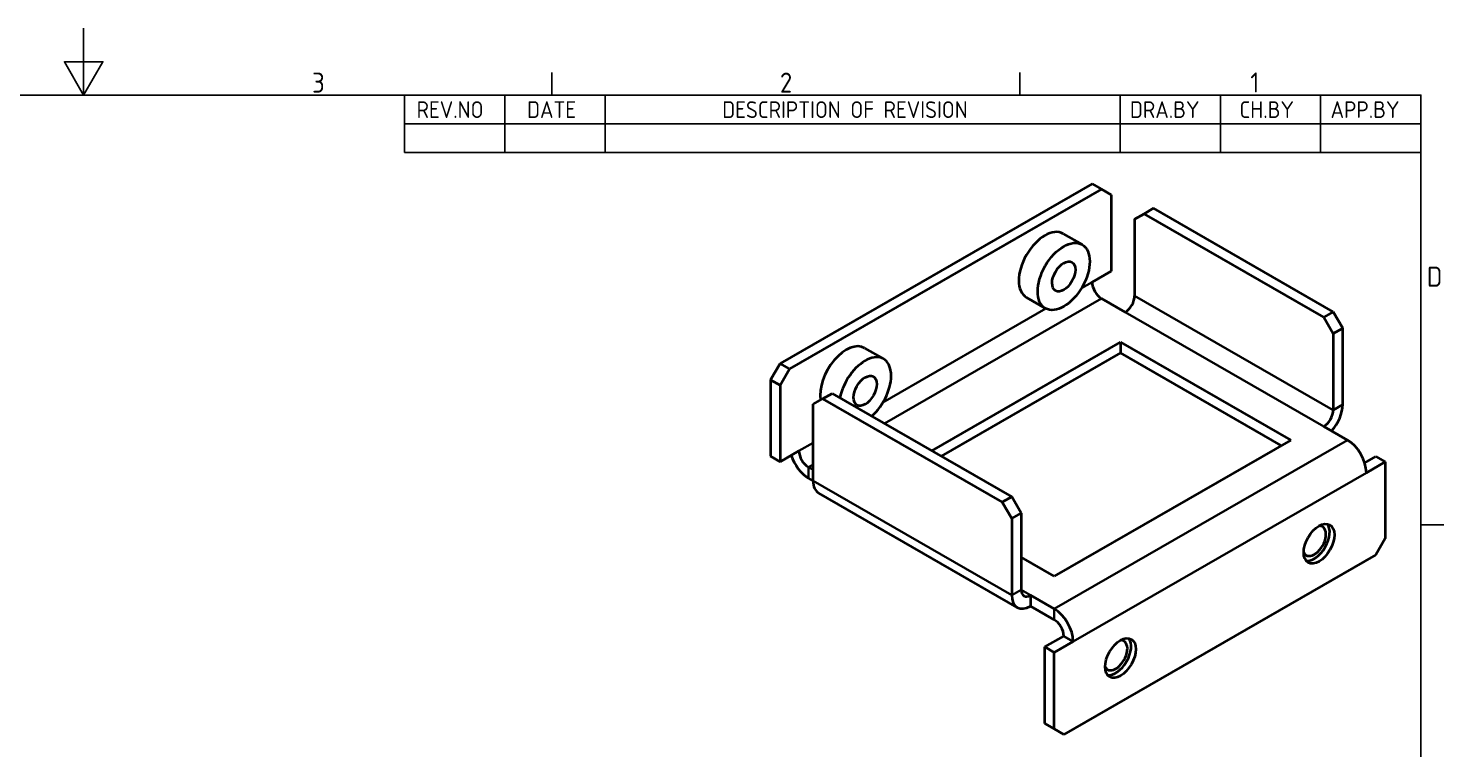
# Model space of a CAD drawing. Header units: millimetres. Extents: x 0 to 420, y 0 to 297.
# Drawn here: x 201.7 to 413.4, y 189.2 to 297 of the extents above; entities that cross this region are included whole.
import ezdxf

# ---------------------------------------------------------------- set-up
doc = ezdxf.new("R2010")
doc.units = ezdxf.units.MM
doc.layers.get('0').update_dxf_attribs({"color": 3, "lineweight": 25})
for name, color, linetype, lineweight in [('가시적인 것(ISO)', 3, 'Continuous', 40), ('가시적인 좁은 것(ISO)', 3, 'Continuous', 35), ('경계(ISO)', 7, 'Continuous', 25), ('기호(ISO)', 5, 'Continuous', 25)]:
    doc.layers.add(name, color=color, linetype=linetype, lineweight=lineweight)
doc.styles.add('ISO ProportionalPSTEK', font='isocp.shx')
doc.styles.add('문자 텍스트_PSTEK_POSCO', font='isocp.shx')

# ---------------------------------------------------------------- blocks, each defined once
blk = doc.blocks.new('경계 Default Border')
at = {"layer": '경계(ISO)'}
for p, q in [((280, 287.0000076293945), (280, 290.4000091552734)), ((350, 287.0000076293945), (350, 290.4000091552734)), ((410, 222.7499961853027), (413.4000015258789, 222.7499961853027))]:
    blk.add_line(p, q, dxfattribs=at)
at = {"layer": '경계(ISO)', "flags": 128}
for points in [[(210, 297.0000076293945), (210, 287.0000076293945), (207.1132469177246, 292.0000076293945), (212.8867530822754, 292.0000076293945), (210, 287.0000076293945)], [(10, 10), (10, 287.0000076293945), (410, 287.0000076293945), (410, 10), (10, 10)]]:
    blk.add_lwpolyline(points, dxfattribs=at)
at = {"layer": '경계(ISO)', "color": 2, "char_height": 3.00000011920929, "attachment_point": 7, "style": '문자 텍스트_PSTEK_POSCO'}
for s, insert in [('3', (244.1685395229535, 287.3713945155963)), ('2', (314.127739416884, 287.3713945155963)), ('1', (384.4860661041481, 287.4)), ('D', (410.878270202895, 258.3463944559917))]:
    blk.add_mtext(s, dxfattribs=dict(at, insert=insert))
blk = doc.blocks.new('리비전 내역')
at = {"layer": '기호(ISO)'}
for p, q in [((258, 287.0000076293945), (410, 287.0000076293945)), ((258, 287.0000076293945), (258, 282.7200076293945)), ((273, 287.0000076293945), (273, 282.7200076293945)), ((288, 287.0000076293945), (288, 282.7200076293945)), ((365, 287.0000076293945), (365, 282.7200076293945)), ((380, 287.0000076293945), (380, 282.7200076293945)), ((395, 287.0000076293945), (395, 282.7200076293945)), ((410, 287.0000076293945), (410, 282.7200076293945)), ((258, 282.7200076293945), (410, 282.7200076293945)), ((258, 282.7200076293945), (258, 278.4400076293945)), ((273, 282.7200076293945), (273, 278.4400076293945)), ((288, 282.7200076293945), (288, 278.4400076293945)), ((365, 282.7200076293945), (365, 278.4400076293945)), ((380, 282.7200076293945), (380, 278.4400076293945)), ((395, 282.7200076293945), (395, 278.4400076293945)), ((410, 282.7200076293945), (410, 278.4400076293945)), ((258, 278.4400076293945), (410, 278.4400076293945))]:
    blk.add_line(p, q, dxfattribs=at)
at = {"layer": '기호(ISO)', "color": 2, "char_height": 2.5, "attachment_point": 7, "style": 'ISO ProportionalPSTEK'}
for s, insert in [('REV.NO', (259.7871163682308, 283.5831900503393)), ('DATE', (276.3142317728366, 283.5831900503393)), ('DESCRIPTION OF REVISION', (305.5070204333629, 283.5831900503393)), ('DRA.BY', (366.4757339553204, 283.5831900503393)), ('CH.BY', (382.8642915086117, 283.5831900503393)), ('APP.BY', (396.4777339604404, 283.5831900503393))]:
    blk.add_mtext(s, dxfattribs=dict(at, insert=insert))

msp = doc.modelspace()

# ---------------------------------------------------------------- linework, layer by layer
at = {"layer": '가시적인 것(ISO)'}
for p, q in [((360.8196201296147, 273.7474130478001), (314.1505725713096, 246.872495937518)), ((360.8196201296147, 273.7474130478001), (362.2338336919881, 272.9330216202155)), ((362.2338336919881, 272.9330216202155), (315.5647861336829, 246.0581045099335)), ((362.2338336919881, 272.9330216202155), (363.6480472543605, 272.1123187981145)), ((363.6480472543605, 272.1123187981145), (363.6480472543576, 260.6666590503173)), ((367.1835811602941, 268.4475573739842), (368.5977947226678, 269.268260196085)), ((368.5977947226678, 269.268260196085), (370.0120082850407, 270.0826516236693)), ((395.4678524077607, 253.7948230719786), (368.5977947226678, 269.268260196085)), ((396.8820659701336, 254.6092144995629), (370.0120082850407, 270.0826516236693)), ((367.1835811602941, 268.4475573739842), (367.1835811602912, 257.001897626187)), ((356.4932294814621, 266.2725049547676), (359.3216566062086, 264.6437220995984)), ((360.8196201296117, 259.0378761951486), (363.6480472543576, 260.6666590503173)), ((351.0038751540361, 256.7400871571693), (353.8323022787827, 255.1113043020001)), ((365.7693675979178, 254.5524119489174), (362.2338336919846, 256.5883905178787)), ((396.8820659701336, 254.6092144995629), (395.4678524077607, 253.7948230719786)), ((398.2962795325064, 252.159728822293), (396.8820659701336, 254.6092144995629)), ((395.4678524077607, 253.7948230719786), (396.8820659701336, 251.3453373947087)), ((396.8820659701336, 251.3453373947087), (398.2962795325064, 252.159728822293)), ((398.2962795325035, 240.7140690744957), (398.2962795325064, 252.159728822293)), ((336.8273091806984, 233.8138318208432), (365.0622608167325, 250.073259097203)), ((365.0622608167325, 250.073259097203), (390.5181049394519, 235.4142134006812)), ((365.0622608167325, 250.073259097203), (365.0622608167321, 248.4381648475177)), ((396.8820659701336, 251.3453373947087), (396.8820659701306, 239.8996776469114)), ((326.7947446716315, 249.1702849754972), (329.6231717963781, 247.5415021203281)), ((365.0622608167321, 248.4381648475177), (338.2470026998956, 232.9962846960007)), ((389.0984114202542, 234.5966662758384), (365.0622608167321, 248.4381648475177)), ((314.1505725713096, 246.872495937518), (312.7363590089363, 244.4230102602484)), ((315.5647861336829, 246.0581045099335), (314.1505725713096, 246.872495937518)), ((314.1505725713096, 243.6086188326638), (315.5647861336829, 246.0581045099335)), ((312.7363590089363, 244.4230102602484), (314.1505725713096, 243.6086188326638)), ((312.7363590089363, 244.4230102602484), (312.7363590089333, 232.9773505124512)), ((314.1505725713096, 243.6086188326638), (314.1505725713066, 232.1629590848666)), ((319.100320039616, 240.7582488361179), (320.5145336019897, 241.5789516582187)), ((320.5145336019897, 241.5789516582187), (321.9287471643627, 242.393343085803)), ((320.5145336019897, 241.5789516582187), (347.3845912870826, 226.1055145341122)), ((321.9287471643627, 242.393343085803), (348.7988048494555, 226.9199059616965)), ((319.1003200396131, 229.3125890883206), (319.100320039616, 240.7582488361179)), ((399.0033863136906, 235.4142134006804), (395.4678524077573, 237.4501919696418)), ((390.5181049394519, 235.4142134006812), (355.1627658801299, 215.0544277110736)), ((312.7363590089333, 232.9773505124512), (314.1505725713066, 232.1629590848666)), ((314.1505725713066, 232.1629590848666), (316.9789996960523, 233.7917419400352)), ((401.5827189865325, 232.0005809465305), (403.246027000809, 232.9584163288939)), ((403.246027000809, 232.9584163288939), (404.6602405631822, 232.1440249013094)), ((318.3932132584252, 231.3422562627653), (319.1003200396135, 230.935060548972)), ((404.6602405631822, 232.1440249013094), (401.8318134384364, 230.5152420461407)), ((404.6602405631822, 232.1440249013094), (404.6602405631793, 220.6983651535121)), ((319.100341191856, 229.2999541185202), (318.3932132584248, 229.70716201308)), ((349.6311031278616, 210.3728182196325), (319.9326183180221, 227.4750381989081)), ((348.7988048494555, 226.9199059616965), (347.3845912870826, 226.1055145341122)), ((350.2130184118283, 224.4704202844267), (348.7988048494555, 226.9199059616965)), ((347.3845912870826, 226.1055145341122), (348.7988048494555, 223.6560288568424)), ((348.7988048494555, 223.6560288568424), (350.2130184118283, 224.4704202844267)), ((350.2130184118283, 224.4704202844267), (350.2130184118254, 213.0247605366294)), ((348.7988048494555, 223.6560288568424), (348.7988048494526, 212.2103691090451)), ((404.6602405631793, 220.6983651535121), (403.246027000806, 218.2488794762425)), ((403.246027000806, 218.2488794762425), (356.5769794425008, 191.3739623659605)), ((355.1627658801299, 215.0544277110736), (350.2130184118267, 217.9047977076175)), ((351.6272319741979, 212.2040577145284), (351.6272319741975, 210.5689634648431)), ((351.6272319741979, 212.2040577145284), (355.1627658801311, 210.168079145567)), ((355.1627658801307, 208.5329848958817), (351.6272319741975, 210.5689634648431)), ((353.748552317758, 204.4547163634433), (356.5769794425036, 206.0834992186119)), ((357.9911930048769, 205.2691077910273), (356.5769794425036, 206.0834992186119)), ((355.1627658801312, 203.6403249358588), (353.748552317758, 204.4547163634433)), ((353.748552317755, 193.009056615646), (353.748552317758, 204.4547163634433)), ((357.9911930048769, 205.2691077910273), (355.1627658801312, 203.6403249358588)), ((355.1627658801283, 192.1946651880615), (355.1627658801312, 203.6403249358588)), ((355.1627658801283, 192.1946651880615), (353.748552317755, 193.009056615646)), ((353.748552317755, 193.009056615646), (355.1627658801275, 192.188353793545)), ((356.5769794425008, 191.3739623659605), (355.1627658801283, 192.1946651880615)), ((355.1627658801275, 192.188353793545), (356.5769794425008, 191.3739623659605))]:
    msp.add_line(p, q, dxfattribs=at)
for centre, major_axis, ratio, start_param, end_param in [((353.7485523177491, 261.5062960559684), (-2.744677163713004, -4.766208898799163), 0.5780931159156389, 3.141592653589804, 6.283185307179597), ((362.233833691985, 258.2234847675641), (-0.9980644231682572, 1.733166872290661), 0.5780931159159814, 0.7873318718207143, 2.358128198615596), ((365.7693675979183, 256.1875061986027), (-0.9980644231684669, -1.733166872290544), 0.5780931159156389, 0.7834644549743359, 2.354260781769254), ((324.0500675079185, 244.404076076698), (2.744677163713286, 4.766208898799003), 0.5780931159156394, 0, 2.530971714143686), ((326.8784946326651, 242.7752932215289), (2.744677163713284, 4.766208898799), 0.5780931159156383, 4.178033609367624, 8.388337004991762), ((395.4678524077577, 239.0852862193271), (-0.9980644231684669, -1.733166872290544), 0.5780931159156389, 0.7834644549743359, 2.354260781769254), ((395.4678524077577, 239.0852862193271), (1.996128846336739, 3.466333744581227), 0.5780931159156389, 4.350291589648608, 5.495853435358811), ((399.0033863136898, 232.1440249013098), (-1.996128846336934, 3.466333744581093), 0.5780931159159814, 3.928924525410036, 5.499720852204919), ((318.3932132584256, 232.9773505124506), (-1.996128846336523, 3.466333744581337), 0.5780931159159814, 1.210160681113736, 2.358128198615608), ((318.3932132584256, 232.9773505124506), (0.9980644231684658, -1.733166872290544), 0.5780931159159814, 3.928924525410013, 5.499720852204919), ((321.9287471643589, 230.9413719434892), (-1.996128846336731, -3.466333744581214), 0.5780931159156387, 5.495853435358811, 6.283185307179588), ((394.0536388453837, 220.3101036232702), (1.226870692179713, 2.130495377763227), 0.5780931159156389, 2.769076947588372, 6.655701013180977), ((394.0536388453837, 220.3101036232702), (1.621854687648593, 2.816396167472234), 0.5780931159156388, 3.360488362361332, 6.064289598408068), ((351.6272319741983, 213.8391519642137), (-1.996128846336731, -3.466333744581214), 0.5780931159156388, 5.495853435358811, 7.0666497621537), ((351.6272319741983, 213.8391519642137), (-0.9980644231683682, -1.733166872290611), 0.5780931159156389, 5.495853435358811, 7.066649762153699), ((355.1627658801303, 206.8978906461964), (1.996128846336522, -3.466333744581335), 0.5780931159159813, 0.7873318718207258, 2.358128198615621), ((355.1627658801303, 206.8978906461964), (-0.9980644231684681, 1.733166872290549), 0.5780931159159813, 3.928924525410036, 5.499720852204944), ((364.3551540355531, 203.2078836439999), (1.226870692179712, 2.130495377763228), 0.5780931159156389, 2.769076947588424, 6.655701013180977), ((364.3551540355531, 203.2078836439999), (1.621854687648593, 2.816396167472234), 0.5780931159156389, 3.360488362361332, 6.064289598408068)]:
    msp.add_ellipse(centre, major_axis=major_axis, ratio=ratio, start_param=start_param, end_param=end_param, dxfattribs=at)
for centre, major_axis, ratio in [((356.5769794424957, 259.8775132007993), (-2.744677163713283, -4.766208898799003), 0.5780931159156387), ((356.5769794424957, 259.8775132007993), (-1.226870692179839, -2.130495377763154), 0.5780931159156386), ((326.8784946326651, 242.7752932215289), (-1.226870692179839, -2.130495377763154), 0.5780931159156386), ((394.7607456265703, 219.902907909478), (-1.621854687648761, -2.816396167472137), 0.578093115915639), ((365.0622608167398, 202.8006879302076), (-1.621854687648761, -2.816396167472137), 0.578093115915639)]:
    msp.add_ellipse(centre, major_axis=major_axis, ratio=ratio, dxfattribs=at)
at = {"layer": '가시적인 좁은 것(ISO)'}
for p, q in [((359.2346328216663, 258.1251427079553), (360.8196201296117, 259.0378761951486)), ((362.2338336919846, 256.5883905178787), (329.7562413688318, 237.885788958766)), ((367.1835811602912, 257.001897626187), (396.8820659701306, 239.8996776469114)), ((329.5361480118357, 241.0229227286849), (353.9193260633233, 255.0642611168381)), ((395.4678524077573, 237.4501919696418), (365.7693675979178, 254.5524119489174)), ((396.8820659701306, 239.8996776469114), (398.2962795325035, 240.7140690744957)), ((316.9789996960523, 233.7917419400352), (319.1003200396145, 235.0133290814133)), ((355.1627658801311, 210.168079145567), (399.0033863136906, 235.4142134006804)), ((319.1003200396137, 231.7494519765586), (318.3932132584252, 231.3422562627653)), ((318.3932132584252, 231.3422562627653), (318.3932132584248, 229.70716201308)), ((319.1003200396131, 229.3125890883206), (348.7988048494526, 212.2103691090451)), ((401.8318134384364, 230.5152420461407), (357.9911930048769, 205.2691077910273)), ((348.7988048494526, 212.2103691090451), (350.2130184118254, 213.0247605366294)), ((350.2130289879469, 213.0184430517292), (351.6272319741979, 212.2040577145284)), ((355.1627658801311, 210.168079145567), (355.1627658801307, 208.5329848958817))]:
    msp.add_line(p, q, dxfattribs=at)

# ---------------------------------------------------------------- block references
msp.add_blockref('경계 Default Border', (0, 0))
at = {"layer": '기호(ISO)'}
msp.add_blockref('리비전 내역', (0, 0), dxfattribs=at)

doc.saveas('drawing.dxf')
